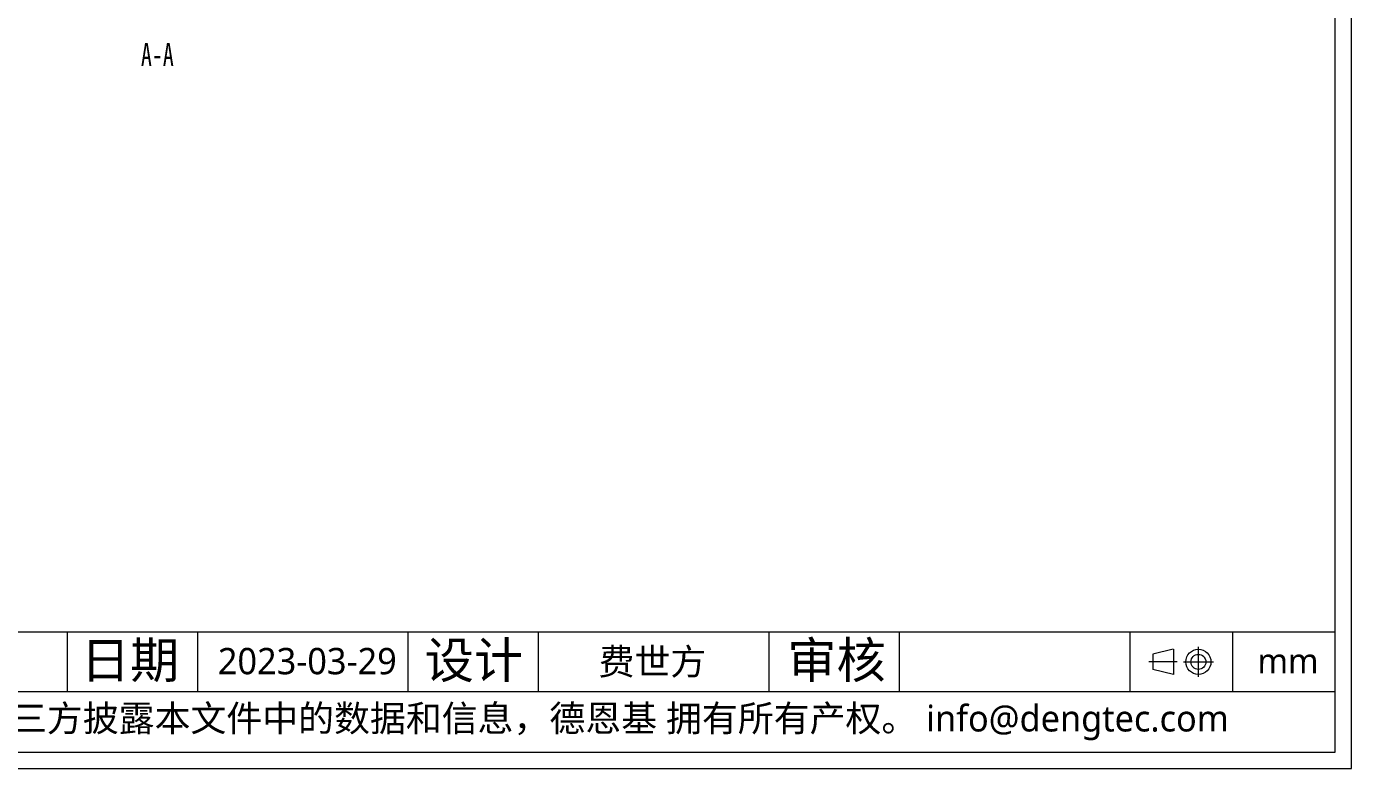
# Model space of a CAD drawing. Header units: millimetres. Extents: x 1036 to 1814, y -113 to 289.
# Drawn here: x 1277.6 to 1479.3, y -23.1 to 89.9 of the extents above; entities that cross this region are included whole.
import ezdxf

# ---------------------------------------------------------------- set-up
doc = ezdxf.new("R2010")
doc.units = ezdxf.units.MM
doc.layers.get('Defpoints').update_dxf_attribs({"color": 6, "lineweight": 9})
doc.layers.add('Dimension', color=136, linetype='Continuous', lineweight=9)
doc.styles.add('SLDTEXTSTYLE5', font='TXT', dxfattribs={"width": 0.7})
doc.styles.add('微软雅黑-Light', font='')
doc.styles.get('微软雅黑-Light').set_extended_font_data('Microsoft YaHei Light')

msp = doc.modelspace()

# ---------------------------------------------------------------- linework, layer by layer
at = {"layer": 'Defpoints'}
for p, q in [((1038.81, -2.28), (1476.81, -2.28)), ((1283.78, -2.28), (1283.78, -11.44)), ((1303.62, -2.28), (1303.62, -11.44)), ((1335.67, -2.28), (1335.67, -11.44)), ((1335.67, -2.28), (1335.67, -11.44)), ((1355.51, -2.28), (1355.51, -11.44)), ((1390.61, -2.28), (1390.61, -11.44)), ((1410.45, -2.28), (1410.45, -11.44)), ((1445.55, -2.28), (1445.55, -11.44)), ((1461.18, -2.28), (1461.18, -11.44)), ((1452.18, -4.95), (1449.04, -5.71)), ((1449.04, -5.71), (1449.04, -8)), ((1452.2, -4.95), (1452.2, -8.77)), ((1456, -9.15), (1456, -4.57)), ((1452.79, -6.86), (1448.45, -6.86)), ((1452.2, -8.77), (1449.04, -8)), ((1453.71, -6.86), (1458.29, -6.86)), ((1476.81, -11.44), (1107.48, -11.44))]:
    msp.add_line(p, q, dxfattribs=at)
for points in [[(1479.31, -23.09), (1479.31, 289.4), (1036.31, 289.4), (1036.31, -23.09)], [(1476.81, -20.59), (1476.81, 286.9), (1038.81, 286.9), (1038.81, -20.59)]]:
    msp.add_lwpolyline(points, close=True, dxfattribs=at)
for radius in [1.91, 1.14]:
    msp.add_circle((1456, -6.86), radius, dxfattribs=at)

# ---------------------------------------------------------------- texts
at = {"layer": 'Defpoints', "style": '微软雅黑-Light'}
for s, p in [('日期', (1285.87, -9.34)), ('设计', (1338.22, -9.34)), ('审核', (1393.42, -9.34))]:
    msp.add_text(s, height=5.494, dxfattribs=at).set_placement(p)
for s, insert, char_height, width, attachment_point in [('2023-03-29', (1306.73, -4.74), 4.006, 25.5374, 1), ('费世方', (1372.88, -7.05), 4.006, 30.271, 5), ('mm', (1465, -4.81), 3.815, 8.831, 1), ('除非事先得到权利人的书面批准，否则不允许以任何形式复制或向第三方披露本文件中的数据和信息，德恩基 拥有所有产权。 info@dengtec.com', (1111.31, -16.13), 4.0061, 368.6811, 4)]:
    msp.add_mtext(s, dxfattribs=dict(at, insert=insert, char_height=char_height, width=width, attachment_point=attachment_point))
at = {"layer": 'Dimension', "lineweight": -3, "insert": (1295.02, 87.34), "char_height": 3.5, "width": 1.6333, "attachment_point": 1, "style": 'SLDTEXTSTYLE5'}
msp.add_mtext('A-A', dxfattribs=at)

doc.saveas('drawing.dxf')
